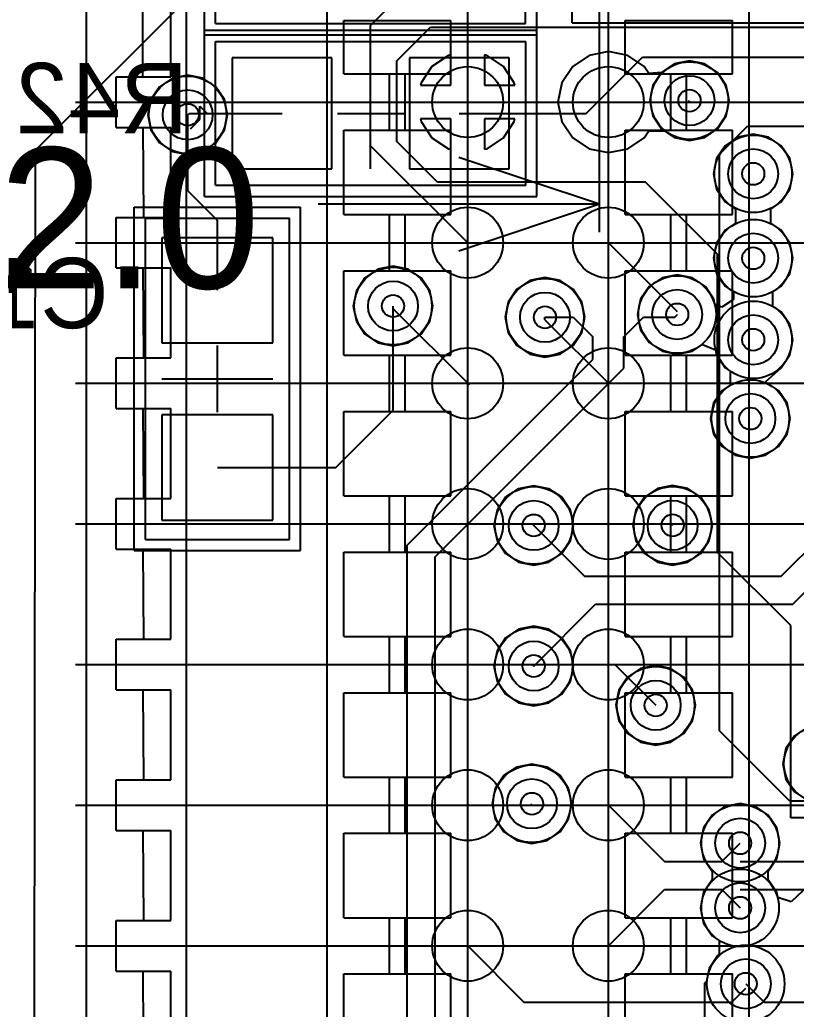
# Model space of a CAD drawing. Extents: x 28 to 300, y 18 to 330.
# Drawn here: x 138.17 to 145.18, y 167.51 to 176.44 of the extents above; entities that cross this region are included whole.
import ezdxf

# ---------------------------------------------------------------- set-up
doc = ezdxf.new("R2010")
doc.units = 0
for name, color, linetype in [('BOTTOMLAYER', 5, 'CONTINUOUS'), ('BOTTOMOVERLAY', 54, 'CONTINUOUS'), ('BOTTOMPASTE', 16, 'CONTINUOUS'), ('BOTTOMSOLDER', 6, 'CONTINUOUS'), ('DRILLDRAWING', 1, 'CONTINUOUS'), ('INTERNALPLANE1', 76, 'CONTINUOUS'), ('INTERNALPLANE6', 136, 'CONTINUOUS'), ('MECHANICAL11', 56, 'CONTINUOUS'), ('MECHANICAL14', 56, 'CONTINUOUS'), ('MECHANICAL15', 56, 'CONTINUOUS'), ('MECHANICAL16', 56, 'CONTINUOUS'), ('MECHANICAL8', 56, 'CONTINUOUS'), ('MIDLAYER1', 16, 'CONTINUOUS'), ('MIDLAYER3', 90, 'CONTINUOUS'), ('MULTILAYER', 9, 'CONTINUOUS'), ('TOPLAYER', 1, 'CONTINUOUS'), ('TOPOVERLAY', 2, 'CONTINUOUS'), ('TOPPASTE', 8, 'CONTINUOUS'), ('TOPSOLDER', 216, 'CONTINUOUS'), ('VIAHOLELAYER', 16, 'CONTINUOUS')]:
    doc.layers.add(name, color=color, linetype=linetype)

msp = doc.modelspace()

# ---------------------------------------------------------------- linework, layer by layer
at = {"layer": 'BOTTOMLAYER'}
for p, q in [((140.984, 176.098), (140.084, 176.098)), ((140.084, 176.098), (140.084, 175.098)), ((140.984, 175.098), (140.984, 176.098)), ((142.584, 176.098), (141.684, 176.098)), ((141.684, 176.098), (141.684, 175.098)), ((142.584, 175.098), (142.584, 176.098)), ((143.2807, 175.598), (143.7894, 176.1067)), ((143.7894, 176.1067), (145.321, 176.1067)), ((139.6822, 175.5851), (139.6951, 175.598)), ((139.6822, 174.8968), (139.6822, 175.5851)), ((139.6951, 175.598), (139.7928, 175.598)), ((139.7928, 175.598), (139.7928, 175.6622)), ((139.7928, 175.6622), (139.8523, 175.6028)), ((139.7928, 175.598), (140.534, 175.598)), ((139.7928, 175.5851), (139.7928, 175.598)), ((139.7928, 175.5433), (139.7928, 175.5851)), ((139.857, 175.598), (140.534, 175.598)), ((142.134, 175.598), (143.2807, 175.598)), ((139.7076, 175.4581), (139.7584, 175.5089)), ((139.7584, 175.5089), (139.7928, 175.5433)), ((144.4828, 175.2295), (144.7368, 175.4835)), ((144.7368, 175.4835), (146.6418, 175.4835)), ((144.4828, 170.0225), (144.4828, 175.2295)), ((140.084, 175.098), (140.984, 175.098)), ((141.684, 175.098), (142.584, 175.098)), ((139.6822, 174.8968), (139.95, 174.629)), ((139.95, 174), (139.95, 174.629)), ((140.45, 174.475), (139.45, 174.475)), ((139.45, 174.475), (139.45, 173.525)), ((140.45, 173.525), (140.45, 174.475)), ((141.5364, 172.9181), (141.5364, 173.8579)), ((142.908, 173.7563), (143.162, 173.7563)), ((143.162, 173.7563), (143.3398, 173.5785)), ((143.6192, 173.5785), (143.797, 173.7563)), ((143.797, 173.7563), (144.08, 173.7563)), ((144.08, 173.7563), (144.1018, 173.7781)), ((144.1018, 173.7781), (144.1018, 173.7817)), ((143.3398, 173.3753), (143.3398, 173.5785)), ((143.6192, 173.2955), (143.6192, 173.5785)), ((139.45, 173.525), (140.45, 173.525)), ((141.6634, 171.6989), (143.3398, 173.3753)), ((141.9174, 171.5937), (143.6192, 173.2955)), ((141.0183, 172.4), (141.5364, 172.9181)), ((140.45, 172.875), (139.45, 172.875)), ((139.45, 172.875), (139.45, 171.925)), ((140.45, 171.925), (140.45, 172.875)), ((139.95, 172.4), (141.0183, 172.4)), ((139.45, 171.925), (140.45, 171.925)), ((141.6634, 163.9483), (141.6634, 171.6989)), ((141.9174, 164.0535), (141.9174, 171.5937)), ((145.1178, 169.3875), (144.4828, 170.0225)), ((149.3088, 169.3875), (145.1178, 169.3875)), ((144.6696, 168.842), (148.9436, 168.842)), ((144.6696, 168.588), (148.8384, 168.588))]:
    msp.add_line(p, q, dxfattribs=at)
for centre in [(144.2124, 175.713), (139.6822, 175.5851), (144.7876, 175.0517), (144.7876, 174.2897), (141.5364, 173.8579), (142.908, 173.7563), (144.1018, 173.7817), (144.7876, 173.5531), (144.7622, 172.8419), (142.8064, 171.8767), (144.06, 171.8776), (142.8064, 170.6067), (143.9076, 170.252), (142.79, 169.363), (144.6696, 169.0071), (144.6696, 168.4229), (144.7204, 167.7371)]:
    msp.add_circle(centre, 0.225, dxfattribs=at)
at = {"layer": 'BOTTOMOVERLAY'}
for p, q in [((141.334, 175.098), (141.334, 176.098)), ((139.45, 173.2), (140.45, 173.2))]:
    msp.add_line(p, q, dxfattribs=at)
at = {"layer": 'BOTTOMPASTE'}
for p, q in [((140.984, 176.098), (140.084, 176.098)), ((140.084, 176.098), (140.084, 175.098)), ((140.984, 175.098), (140.984, 176.098)), ((142.584, 176.098), (141.684, 176.098)), ((141.684, 176.098), (141.684, 175.098)), ((142.584, 175.098), (142.584, 176.098)), ((140.084, 175.098), (140.984, 175.098)), ((141.684, 175.098), (142.584, 175.098)), ((140.45, 174.475), (139.45, 174.475)), ((139.45, 174.475), (139.45, 173.525)), ((140.45, 173.525), (140.45, 174.475)), ((139.45, 173.525), (140.45, 173.525)), ((140.45, 172.875), (139.45, 172.875)), ((139.45, 172.875), (139.45, 171.925)), ((140.45, 171.925), (140.45, 172.875)), ((139.45, 171.925), (140.45, 171.925))]:
    msp.add_line(p, q, dxfattribs=at)
at = {"layer": 'BOTTOMSOLDER'}
for p, q in [((140.984, 176.098), (140.084, 176.098)), ((140.084, 176.098), (140.084, 175.098)), ((140.984, 175.098), (140.984, 176.098)), ((142.584, 176.098), (141.684, 176.098)), ((141.684, 176.098), (141.684, 175.098)), ((142.584, 175.098), (142.584, 176.098)), ((140.084, 175.098), (140.984, 175.098)), ((141.684, 175.098), (142.584, 175.098)), ((140.45, 174.475), (139.45, 174.475)), ((139.45, 174.475), (139.45, 173.525)), ((140.45, 173.525), (140.45, 174.475)), ((139.45, 173.525), (140.45, 173.525)), ((140.45, 172.875), (139.45, 172.875)), ((139.45, 172.875), (139.45, 171.925)), ((140.45, 171.925), (140.45, 172.875)), ((139.45, 171.925), (140.45, 171.925))]:
    msp.add_line(p, q, dxfattribs=at)
at = {"layer": 'DRILLDRAWING'}
for centre in [(144.2124, 175.713), (139.6822, 175.5851), (144.7876, 175.0517), (144.7876, 174.2897), (141.5364, 173.8579), (142.908, 173.7563), (144.1018, 173.7817), (144.7876, 173.5531), (144.7622, 172.8419), (142.8064, 171.8767), (144.06, 171.8776), (142.8064, 170.6067), (143.9076, 170.252), (142.79, 169.363), (144.6696, 169.0071), (144.6696, 168.4229), (144.7204, 167.7371)]:
    msp.add_circle(centre, 0.1, dxfattribs=at)
at = {"layer": 'INTERNALPLANE1'}
for centre in [(144.2124, 175.713), (144.7876, 175.0517), (144.7876, 174.2897), (141.5364, 173.8579), (142.908, 173.7563), (144.1018, 173.7817), (144.7876, 173.5531), (144.7622, 172.8419), (142.8064, 171.8767), (144.06, 171.8776), (142.8064, 170.6067), (143.9076, 170.252), (145.4153, 169.7238), (142.79, 169.363), (144.6696, 169.0071), (144.6696, 168.4229), (144.7204, 167.7371)]:
    msp.add_circle(centre, 0.35, dxfattribs=at)
at = {"layer": 'INTERNALPLANE6'}
for centre in [(139.6822, 175.5851), (144.7876, 175.0517), (144.7876, 174.2897), (142.908, 173.7563), (144.1018, 173.7817), (144.7876, 173.5531), (144.7622, 172.8419), (142.8064, 171.8767), (142.8064, 170.6067), (145.4153, 169.7238), (144.6696, 169.0071), (144.6696, 168.4229), (144.7204, 167.7371)]:
    msp.add_circle(centre, 0.35, dxfattribs=at)
at = {"layer": 'MECHANICAL11'}
for p, q in [((143.3998, 174.5254), (143.3998, 181.0954)), ((142.1298, 175.2028), (143.3998, 174.7794)), ((140.8598, 174.7794), (143.3998, 174.7794)), ((142.1298, 174.3561), (143.3998, 174.7794))]:
    msp.add_line(p, q, dxfattribs=at)
at = {"layer": 'MECHANICAL14'}
for p, q in [((138.7684, 122.2075), (138.7684, 178.8242)), ((139.2764, 175.9286), (139.2764, 178.24)), ((139.5304, 175.9286), (139.5304, 177.986)), ((139.9332, 176.4083), (139.9332, 177.7083)), ((142.7332, 176.4083), (142.7332, 177.7083)), ((139.9332, 176.4083), (142.7332, 176.4083)), ((141.0907, 176.4366), (142.0594, 176.4366)), ((141.0907, 175.954), (141.0907, 176.4366)), ((142.0594, 175.954), (142.0594, 176.4366)), ((143.6307, 176.4366), (144.5994, 176.4366)), ((143.6307, 175.954), (143.6307, 176.4366)), ((144.5994, 175.954), (144.5994, 176.4366)), ((139.934, 176.248), (142.734, 176.248)), ((139.934, 174.948), (139.934, 176.248)), ((142.734, 174.948), (142.734, 176.248)), ((141.0907, 175.954), (142.0594, 175.954)), ((141.5052, 175.446), (141.5052, 175.954)), ((141.6449, 175.446), (141.6449, 175.954)), ((143.6307, 175.954), (144.5994, 175.954)), ((144.0452, 175.446), (144.0452, 175.954)), ((144.1849, 175.446), (144.1849, 175.954)), ((139.0363, 175.9286), (139.5304, 175.9286)), ((139.0363, 175.4714), (139.0363, 175.9286)), ((139.0363, 175.4714), (139.5304, 175.4714)), ((139.2764, 175.4714), (139.2834, 174.6586)), ((139.5304, 174.6586), (139.5304, 175.4714)), ((141.0907, 174.684), (141.0907, 175.446)), ((141.0907, 175.446), (142.0594, 175.446)), ((142.0594, 174.684), (142.0594, 175.446)), ((143.6307, 174.684), (143.6307, 175.446)), ((143.6307, 175.446), (144.5994, 175.446)), ((144.5994, 174.684), (144.5994, 175.446)), ((139.934, 174.948), (142.734, 174.948)), ((139.0363, 174.6586), (139.5304, 174.6586)), ((139.0363, 174.2014), (139.0363, 174.6586)), ((139.3, 171.75), (139.3, 174.65)), ((139.3, 174.65), (140.6, 174.65)), ((140.6, 171.75), (140.6, 174.65)), ((141.0907, 174.684), (142.0594, 174.684)), ((141.5052, 174.176), (141.5052, 174.684)), ((141.6449, 174.176), (141.6449, 174.684)), ((143.6307, 174.684), (144.5994, 174.684)), ((144.0452, 174.176), (144.0452, 174.684)), ((144.1849, 174.176), (144.1849, 174.684)), ((139.0363, 174.2014), (139.5304, 174.2014)), ((139.2764, 174.2014), (139.2834, 173.3886)), ((139.5304, 173.3886), (139.5304, 174.2014)), ((141.0907, 173.414), (141.091, 174.176)), ((141.091, 174.1762), (142.0594, 174.176)), ((142.0594, 173.414), (142.0594, 174.176)), ((143.6307, 173.414), (143.631, 174.176)), ((143.631, 174.1762), (144.5994, 174.176)), ((144.5994, 173.414), (144.5994, 174.176)), ((139.0363, 173.3886), (139.5304, 173.3886)), ((139.0363, 172.9314), (139.0363, 173.3886)), ((141.0907, 173.414), (142.0594, 173.414)), ((141.5052, 172.906), (141.5052, 173.414)), ((141.6449, 172.906), (141.6449, 173.414)), ((143.6307, 173.414), (144.5994, 173.414)), ((144.0452, 172.906), (144.0452, 173.414)), ((144.1849, 172.906), (144.1849, 173.414)), ((139.0363, 172.9314), (139.5304, 172.9314)), ((139.2764, 172.9314), (139.2834, 172.1186)), ((139.5304, 172.1186), (139.5304, 172.9314)), ((141.0907, 172.144), (141.0907, 172.906)), ((141.0907, 172.906), (142.0594, 172.906)), ((142.0594, 172.144), (142.0594, 172.906)), ((143.6307, 172.144), (143.6307, 172.906)), ((143.6307, 172.906), (144.5994, 172.906)), ((144.5994, 172.144), (144.5994, 172.906)), ((139.0363, 172.1186), (139.5304, 172.1186)), ((139.0363, 171.6614), (139.0363, 172.1186)), ((141.0907, 172.144), (142.0594, 172.144)), ((141.5052, 171.636), (141.5052, 172.144)), ((141.6449, 171.636), (141.6449, 172.144)), ((143.6307, 172.144), (144.5994, 172.144)), ((144.0452, 171.636), (144.0452, 172.144)), ((144.1849, 171.636), (144.1849, 172.144)), ((139.3, 171.75), (140.6, 171.75)), ((139.0363, 171.6614), (139.5304, 171.6614)), ((139.2764, 171.6614), (139.2834, 170.8486)), ((139.5304, 170.8486), (139.5304, 171.6614)), ((141.0907, 170.874), (141.091, 171.636)), ((141.091, 171.6362), (142.0594, 171.636)), ((142.0594, 170.874), (142.0594, 171.636)), ((143.6307, 170.874), (143.631, 171.636)), ((143.631, 171.6362), (144.5994, 171.636)), ((144.5994, 170.874), (144.5994, 171.636)), ((139.0363, 170.8486), (139.5304, 170.8486)), ((139.0363, 170.3914), (139.0363, 170.8486)), ((141.0907, 170.874), (142.0594, 170.874)), ((141.5052, 170.366), (141.5052, 170.874)), ((141.6449, 170.366), (141.6449, 170.874)), ((143.6307, 170.874), (144.5994, 170.874)), ((144.0452, 170.366), (144.0452, 170.874)), ((144.1849, 170.366), (144.1849, 170.874)), ((139.0363, 170.3914), (139.5304, 170.3914)), ((139.2764, 170.3914), (139.2834, 169.5786)), ((139.5304, 169.5786), (139.5304, 170.3914)), ((141.0907, 169.604), (141.0907, 170.366)), ((141.0907, 170.366), (142.0594, 170.366)), ((142.0594, 169.604), (142.0594, 170.366)), ((143.6307, 169.604), (143.6307, 170.366)), ((143.6307, 170.366), (144.5994, 170.366)), ((144.5994, 169.604), (144.5994, 170.366)), ((141.0907, 169.604), (142.0594, 169.604)), ((141.5052, 169.096), (141.5052, 169.604)), ((141.6449, 169.096), (141.6449, 169.604)), ((143.6307, 169.604), (144.5994, 169.604)), ((144.0452, 169.096), (144.0452, 169.604)), ((144.1849, 169.096), (144.1849, 169.604)), ((139.0363, 169.5786), (139.5304, 169.5786)), ((139.0363, 169.1214), (139.0363, 169.5786)), ((139.0363, 169.1214), (139.5304, 169.1214)), ((139.2764, 169.1214), (139.2834, 168.3086)), ((139.5304, 168.3086), (139.5304, 169.1214)), ((141.0907, 168.334), (141.0907, 169.096)), ((141.0907, 169.096), (142.0594, 169.096)), ((142.0594, 168.334), (142.0594, 169.096)), ((143.6307, 168.334), (143.6307, 169.096)), ((143.6307, 169.096), (144.5994, 169.096)), ((144.5994, 168.334), (144.5994, 169.096)), ((139.0363, 168.3086), (139.5304, 168.3086)), ((139.0363, 167.8514), (139.0363, 168.3086)), ((141.0907, 168.334), (142.0594, 168.334)), ((141.5052, 167.826), (141.5052, 168.334)), ((141.6449, 167.826), (141.6449, 168.334)), ((143.6307, 168.334), (144.5994, 168.334)), ((144.0452, 167.826), (144.0452, 168.334)), ((144.1849, 167.826), (144.1849, 168.334)), ((139.0363, 167.8514), (139.5304, 167.8514)), ((139.2764, 167.8514), (139.2834, 167.0386)), ((139.5304, 167.0386), (139.5304, 167.8514)), ((141.0907, 167.064), (141.0907, 167.826)), ((141.0907, 167.826), (142.0594, 167.826)), ((142.0594, 167.064), (142.0594, 167.826)), ((143.6307, 167.064), (143.6307, 167.826)), ((143.6307, 167.826), (144.5994, 167.826)), ((144.5994, 167.064), (144.5994, 167.826))]:
    msp.add_line(p, q, dxfattribs=at)
at = {"layer": 'MECHANICAL15'}
for p, q in [((143.153, 176.415), (143.153, 177.915)), ((143.153, 176.415), (146.153, 176.415)), ((139.2, 171.65), (139.2, 174.75)), ((139.2, 174.75), (140.7, 174.75)), ((140.7, 171.65), (140.7, 174.75)), ((139.95, 172.9), (139.95, 173.5)), ((139.65, 173.2), (140.25, 173.2)), ((139.2, 171.65), (140.7, 171.65))]:
    msp.add_line(p, q, dxfattribs=at)
at = {"layer": 'MECHANICAL16'}
for p, q in [((139.8332, 176.3083), (139.8332, 177.8083)), ((142.8332, 176.3083), (142.8332, 177.8083)), ((139.8332, 176.3083), (142.8332, 176.3083)), ((139.834, 176.348), (142.834, 176.348)), ((139.834, 174.848), (139.834, 176.348)), ((142.834, 174.848), (142.834, 176.348)), ((141.334, 175.298), (141.334, 175.898)), ((141.034, 175.598), (141.634, 175.598)), ((139.834, 174.848), (142.834, 174.848))]:
    msp.add_line(p, q, dxfattribs=at)
at = {"layer": 'MECHANICAL8'}
for p, q in [((139.6701, 175.7), (139.6701, 176.7)), ((140.9401, 175.7), (140.9401, 176.7)), ((142.2101, 175.7), (142.2101, 176.7)), ((143.4801, 175.7), (143.4801, 176.7)), ((144.7501, 175.7), (144.7501, 176.7)), ((138.6701, 175.7), (139.6701, 175.7)), ((139.6701, 174.7), (139.6701, 175.7)), ((139.6701, 175.7), (140.6701, 175.7)), ((139.9401, 175.7), (140.9401, 175.7)), ((140.9401, 174.7), (140.9401, 175.7)), ((140.9401, 175.7), (141.9401, 175.7)), ((141.2101, 175.7), (142.2101, 175.7)), ((142.2101, 174.7), (142.2101, 175.7)), ((142.2101, 175.7), (143.2101, 175.7)), ((142.4801, 175.7), (143.4801, 175.7)), ((143.4801, 174.7), (143.4801, 175.7)), ((143.4801, 175.7), (144.4801, 175.7)), ((143.7501, 175.7), (144.7501, 175.7)), ((144.7501, 174.7), (144.7501, 175.7)), ((144.7501, 175.7), (145.7501, 175.7)), ((145.0201, 175.7), (146.0201, 175.7)), ((139.6701, 174.43), (139.6701, 175.43)), ((140.9401, 174.43), (140.9401, 175.43)), ((142.2101, 174.43), (142.2101, 175.43)), ((143.4801, 174.43), (143.4801, 175.43)), ((144.7501, 174.43), (144.7501, 175.43)), ((138.6701, 174.43), (139.6701, 174.43)), ((139.6701, 173.43), (139.6701, 174.43)), ((139.6701, 174.43), (140.6701, 174.43)), ((139.9401, 174.43), (140.9401, 174.43)), ((140.9401, 173.43), (140.9401, 174.43)), ((140.9401, 174.43), (141.9401, 174.43)), ((141.2101, 174.43), (142.2101, 174.43)), ((142.2101, 173.43), (142.2101, 174.43)), ((142.2101, 174.43), (143.2101, 174.43)), ((142.4801, 174.43), (143.4801, 174.43)), ((143.4801, 173.43), (143.4801, 174.43)), ((143.4801, 174.43), (144.4801, 174.43)), ((143.7501, 174.43), (144.7501, 174.43)), ((144.7501, 173.43), (144.7501, 174.43)), ((144.7501, 174.43), (145.7501, 174.43)), ((145.0201, 174.43), (146.0201, 174.43)), ((139.6701, 173.16), (139.6701, 174.16)), ((140.9401, 173.16), (140.9401, 174.16)), ((142.2101, 173.16), (142.2101, 174.16)), ((143.4801, 173.16), (143.4801, 174.16)), ((144.7501, 173.16), (144.7501, 174.16)), ((138.6701, 173.16), (139.6701, 173.16)), ((139.6701, 172.16), (139.6701, 173.16)), ((139.6701, 173.16), (140.6701, 173.16)), ((139.9401, 173.16), (140.9401, 173.16)), ((140.9401, 172.16), (140.9401, 173.16)), ((140.9401, 173.16), (141.9401, 173.16)), ((141.2101, 173.16), (142.2101, 173.16)), ((142.2101, 172.16), (142.2101, 173.16)), ((142.2101, 173.16), (143.2101, 173.16)), ((142.4801, 173.16), (143.4801, 173.16)), ((143.4801, 172.16), (143.4801, 173.16)), ((143.4801, 173.16), (144.4801, 173.16)), ((143.7501, 173.16), (144.7501, 173.16)), ((144.7501, 172.16), (144.7501, 173.16)), ((144.7501, 173.16), (145.7501, 173.16)), ((145.0201, 173.16), (146.0201, 173.16)), ((139.6701, 171.89), (139.6701, 172.89)), ((140.9401, 171.89), (140.9401, 172.89)), ((142.2101, 171.89), (142.2101, 172.89)), ((143.4801, 171.89), (143.4801, 172.89)), ((144.7501, 171.89), (144.7501, 172.89)), ((138.6701, 171.89), (139.6701, 171.89)), ((139.6701, 170.89), (139.6701, 171.89)), ((139.6701, 171.89), (140.6701, 171.89)), ((139.9401, 171.89), (140.9401, 171.89)), ((140.9401, 170.89), (140.9401, 171.89)), ((140.9401, 171.89), (141.9401, 171.89)), ((141.2101, 171.89), (142.2101, 171.89)), ((142.2101, 170.89), (142.2101, 171.89)), ((142.2101, 171.89), (143.2101, 171.89)), ((142.4801, 171.89), (143.4801, 171.89)), ((143.4801, 170.89), (143.4801, 171.89)), ((143.4801, 171.89), (144.4801, 171.89)), ((143.7501, 171.89), (144.7501, 171.89)), ((144.7501, 170.89), (144.7501, 171.89)), ((144.7501, 171.89), (145.7501, 171.89)), ((145.0201, 171.89), (146.0201, 171.89)), ((139.6701, 170.62), (139.6701, 171.62)), ((140.9401, 170.62), (140.9401, 171.62)), ((142.2101, 170.62), (142.2101, 171.62)), ((143.4801, 170.62), (143.4801, 171.62)), ((144.7501, 170.62), (144.7501, 171.62)), ((138.6701, 170.62), (139.6701, 170.62)), ((139.6701, 169.62), (139.6701, 170.62)), ((139.6701, 170.62), (140.6701, 170.62)), ((139.9401, 170.62), (140.9401, 170.62)), ((140.9401, 169.62), (140.9401, 170.62)), ((140.9401, 170.62), (141.9401, 170.62)), ((141.2101, 170.62), (142.2101, 170.62)), ((142.2101, 169.62), (142.2101, 170.62)), ((142.2101, 170.62), (143.2101, 170.62)), ((142.4801, 170.62), (143.4801, 170.62)), ((143.4801, 169.62), (143.4801, 170.62)), ((143.4801, 170.62), (144.4801, 170.62)), ((143.7501, 170.62), (144.7501, 170.62)), ((144.7501, 169.62), (144.7501, 170.62)), ((144.7501, 170.62), (145.7501, 170.62)), ((145.0201, 170.62), (146.0201, 170.62)), ((139.6701, 169.35), (139.6701, 170.35)), ((140.9401, 169.35), (140.9401, 170.35)), ((142.2101, 169.35), (142.2101, 170.35)), ((143.4801, 169.35), (143.4801, 170.35)), ((144.7501, 169.35), (144.7501, 170.35)), ((138.6701, 169.35), (139.6701, 169.35)), ((139.6701, 168.35), (139.6701, 169.35)), ((139.6701, 169.35), (140.6701, 169.35)), ((139.9401, 169.35), (140.9401, 169.35)), ((140.9401, 168.35), (140.9401, 169.35)), ((140.9401, 169.35), (141.9401, 169.35)), ((141.2101, 169.35), (142.2101, 169.35)), ((142.2101, 168.35), (142.2101, 169.35)), ((142.2101, 169.35), (143.2101, 169.35)), ((142.4801, 169.35), (143.4801, 169.35)), ((143.4801, 168.35), (143.4801, 169.35)), ((143.4801, 169.35), (144.4801, 169.35)), ((143.7501, 169.35), (144.7501, 169.35)), ((144.7501, 168.35), (144.7501, 169.35)), ((144.7501, 169.35), (145.7501, 169.35)), ((145.0201, 169.35), (146.0201, 169.35)), ((139.6701, 168.08), (139.6701, 169.08)), ((140.9401, 168.08), (140.9401, 169.08)), ((142.2101, 168.08), (142.2101, 169.08)), ((143.4801, 168.08), (143.4801, 169.08)), ((144.7501, 168.08), (144.7501, 169.08)), ((138.6701, 168.08), (139.6701, 168.08)), ((139.6701, 167.08), (139.6701, 168.08)), ((139.6701, 168.08), (140.6701, 168.08)), ((139.9401, 168.08), (140.9401, 168.08)), ((140.9401, 167.08), (140.9401, 168.08)), ((140.9401, 168.08), (141.9401, 168.08)), ((141.2101, 168.08), (142.2101, 168.08)), ((142.2101, 167.08), (142.2101, 168.08)), ((142.2101, 168.08), (143.2101, 168.08)), ((142.4801, 168.08), (143.4801, 168.08)), ((143.4801, 167.08), (143.4801, 168.08)), ((143.4801, 168.08), (144.4801, 168.08)), ((143.7501, 168.08), (144.7501, 168.08)), ((144.7501, 167.08), (144.7501, 168.08)), ((144.7501, 168.08), (145.7501, 168.08)), ((145.0201, 168.08), (146.0201, 168.08)), ((139.6701, 166.81), (139.6701, 167.81)), ((140.9401, 166.81), (140.9401, 167.81)), ((142.2101, 166.81), (142.2101, 167.81)), ((143.4801, 166.81), (143.4801, 167.81)), ((144.7501, 166.81), (144.7501, 167.81))]:
    msp.add_line(p, q, dxfattribs=at)
at = {"layer": 'MIDLAYER1'}
for p, q in [((142.8064, 171.8767), (143.2636, 171.4195)), ((145.0416, 171.4195), (145.448, 171.8259)), ((145.1468, 171.1655), (145.702, 171.7207)), ((143.2636, 171.4195), (145.0416, 171.4195)), ((142.8064, 170.6067), (143.3652, 171.1655)), ((143.3652, 171.1655), (145.1468, 171.1655))]:
    msp.add_line(p, q, dxfattribs=at)
for centre in [(144.2124, 175.713), (139.6822, 175.5851), (144.7876, 175.0517), (144.7876, 174.2897), (141.5364, 173.8579), (142.908, 173.7563), (144.1018, 173.7817), (144.7876, 173.5531), (144.7622, 172.8419), (142.8064, 171.8767), (144.06, 171.8776), (142.8064, 170.6067), (143.9076, 170.252), (142.79, 169.363), (144.6696, 169.0071), (144.6696, 168.4229), (144.7204, 167.7371)]:
    msp.add_circle(centre, 0.225, dxfattribs=at)
at = {"layer": 'MIDLAYER3'}
for p, q in [((138.3072, 175.2642), (139.7197, 176.6767)), ((144.0751, 176.0446), (143.9586, 175.9668)), ((144.2124, 176.0719), (144.0751, 176.0446)), ((144.3497, 176.0446), (144.2124, 176.0719)), ((144.4662, 175.9668), (144.3497, 176.0446)), ((139.6822, 175.944), (139.5449, 175.9167)), ((139.8196, 175.9167), (139.6822, 175.944)), ((143.9586, 175.9668), (143.8808, 175.8503)), ((144.544, 175.8503), (144.4662, 175.9668)), ((139.5449, 175.9167), (139.4284, 175.8389)), ((139.936, 175.8389), (139.8196, 175.9167)), ((139.4284, 175.8389), (139.3506, 175.7225)), ((140.0138, 175.7225), (139.936, 175.8389)), ((143.8808, 175.8503), (143.8535, 175.713)), ((144.5713, 175.713), (144.544, 175.8503)), ((139.3506, 175.7225), (139.3233, 175.5851)), ((140.0411, 175.5851), (140.0138, 175.7225)), ((143.8535, 175.713), (143.8808, 175.5757)), ((144.544, 175.5757), (144.5713, 175.713)), ((139.3233, 175.5851), (139.3506, 175.4478)), ((140.0138, 175.4478), (140.0411, 175.5851)), ((143.8808, 175.5757), (143.9586, 175.4592)), ((144.4662, 175.4592), (144.544, 175.5757)), ((139.3506, 175.4478), (139.4284, 175.3313)), ((139.936, 175.3313), (140.0138, 175.4478)), ((143.9586, 175.4592), (144.0751, 175.3814)), ((144.3497, 175.3814), (144.4662, 175.4592)), ((144.7876, 175.4106), (144.6503, 175.3833)), ((144.925, 175.3833), (144.7876, 175.4106)), ((139.4284, 175.3313), (139.5449, 175.2535)), ((139.8196, 175.2535), (139.936, 175.3313)), ((144.0751, 175.3814), (144.2124, 175.3541)), ((144.2124, 175.3541), (144.3497, 175.3814)), ((144.6503, 175.3833), (144.5338, 175.3055)), ((145.0414, 175.3055), (144.925, 175.3833)), ((138.2598, 134.0815), (138.3072, 175.2642)), ((139.5449, 175.2535), (139.6822, 175.2262)), ((139.6822, 175.2262), (139.8196, 175.2535)), ((144.5338, 175.3055), (144.456, 175.1891)), ((145.1192, 175.1891), (145.0414, 175.3055)), ((144.456, 175.1891), (144.4287, 175.0517)), ((145.1465, 175.0517), (145.1192, 175.1891)), ((144.4287, 175.0517), (144.456, 174.9144)), ((145.1192, 174.9144), (145.1465, 175.0517)), ((144.456, 174.9144), (144.5338, 174.7979)), ((145.0414, 174.7979), (145.1192, 174.9144)), ((144.5338, 174.7979), (144.6292, 174.7342)), ((144.946, 174.7342), (145.0414, 174.7979)), ((144.6292, 174.7342), (144.6292, 174.6072)), ((144.946, 174.6072), (144.946, 174.7342)), ((144.6292, 174.6072), (144.5338, 174.5435)), ((145.0414, 174.5435), (144.946, 174.6072)), ((144.5338, 174.5435), (144.456, 174.4271)), ((145.1192, 174.4271), (145.0414, 174.5435)), ((144.456, 174.4271), (144.4287, 174.2897)), ((145.1465, 174.2897), (145.1192, 174.4271)), ((144.4287, 174.2897), (144.456, 174.1524)), ((145.1192, 174.1524), (145.1465, 174.2897)), ((141.3991, 174.1895), (141.2826, 174.1117)), ((141.5364, 174.2168), (141.3991, 174.1895)), ((141.6738, 174.1895), (141.5364, 174.2168)), ((141.7902, 174.1117), (141.6738, 174.1895)), ((141.2826, 174.1117), (141.2048, 173.9953)), ((141.868, 173.9953), (141.7902, 174.1117)), ((142.7707, 174.0879), (142.6542, 174.0101)), ((142.908, 174.1152), (142.7707, 174.0879)), ((143.0454, 174.0879), (142.908, 174.1152)), ((143.1618, 174.0101), (143.0454, 174.0879)), ((143.9645, 174.1133), (143.848, 174.0355)), ((144.1018, 174.1406), (143.9645, 174.1133)), ((144.2392, 174.1133), (144.1018, 174.1406)), ((144.3556, 174.0355), (144.2392, 174.1133)), ((144.456, 174.1524), (144.5338, 174.0359)), ((145.0414, 174.0359), (145.1192, 174.1524)), ((141.2048, 173.9953), (141.1775, 173.8579)), ((141.8953, 173.8579), (141.868, 173.9953)), ((142.6542, 174.0101), (142.5764, 173.8937)), ((143.2396, 173.8937), (143.1618, 174.0101)), ((143.848, 174.0355), (143.7702, 173.9191)), ((144.4334, 173.9191), (144.3556, 174.0355)), ((144.5338, 174.0359), (144.6102, 173.9849)), ((144.6102, 173.9849), (144.6102, 173.9178)), ((144.965, 173.9849), (145.0414, 174.0359)), ((144.965, 173.8579), (144.965, 173.9849)), ((142.5764, 173.8937), (142.5491, 173.7563)), ((143.2669, 173.7563), (143.2396, 173.8937)), ((143.7702, 173.9191), (143.7429, 173.7817)), ((144.4426, 173.8729), (144.4334, 173.9191)), ((144.6102, 173.9178), (144.5046, 173.8472)), ((141.1775, 173.8579), (141.2048, 173.7206)), ((141.868, 173.7206), (141.8953, 173.8579)), ((144.5046, 173.8472), (144.4426, 173.8729)), ((145.0414, 173.8069), (144.965, 173.8579)), ((145.1192, 173.6905), (145.0414, 173.8069)), ((141.2048, 173.7206), (141.2826, 173.6041)), ((141.7902, 173.6041), (141.868, 173.7206)), ((142.5491, 173.7563), (142.5764, 173.619)), ((143.2396, 173.619), (143.2669, 173.7563)), ((143.7429, 173.7817), (143.7702, 173.6444)), ((142.5764, 173.619), (142.6542, 173.5025)), ((143.1618, 173.5025), (143.2396, 173.619)), ((143.7702, 173.6444), (143.848, 173.5279)), ((145.1465, 173.5531), (145.1192, 173.6905)), ((141.2826, 173.6041), (141.3991, 173.5263)), ((141.6738, 173.5263), (141.7902, 173.6041)), ((143.848, 173.5279), (143.9645, 173.4501)), ((145.1192, 173.4158), (145.1465, 173.5531)), ((141.3991, 173.5263), (141.5364, 173.499)), ((141.5364, 173.499), (141.6738, 173.5263)), ((142.6542, 173.5025), (142.7707, 173.4247)), ((143.0454, 173.4247), (143.1618, 173.5025)), ((143.9645, 173.4501), (144.1018, 173.4228)), ((144.1018, 173.4228), (144.2392, 173.4501)), ((144.2392, 173.4501), (144.3295, 173.5105)), ((144.3295, 173.5105), (144.4469, 173.4619)), ((144.4469, 173.4619), (144.456, 173.4158)), ((142.7707, 173.4247), (142.908, 173.3974)), ((142.908, 173.3974), (143.0454, 173.4247)), ((144.456, 173.4158), (144.5338, 173.2993)), ((145.0414, 173.2993), (145.1192, 173.4158)), ((144.5338, 173.2993), (144.5785, 173.2695)), ((144.5785, 173.2695), (144.5785, 173.1425)), ((144.8996, 173.1735), (145.0414, 173.2993)), ((145.0414, 173.2993), (145.0414, 173.2993)), ((145.016, 173.0957), (144.8996, 173.1735)), ((144.8996, 173.1735), (144.8996, 173.1735)), ((144.8996, 173.1735), (144.8996, 173.1735)), ((144.8996, 173.1735), (144.8996, 173.1735)), ((144.8996, 173.1735), (144.8996, 173.1735)), ((144.8996, 173.1735), (144.8996, 173.1735)), ((144.8996, 173.1735), (144.8996, 173.1735)), ((144.5084, 173.0957), (144.4306, 172.9793)), ((144.5785, 173.1425), (144.5084, 173.0957)), ((145.0938, 172.9793), (145.016, 173.0957)), ((144.4306, 172.9793), (144.4033, 172.8419)), ((145.1211, 172.8419), (145.0938, 172.9793)), ((144.4033, 172.8419), (144.4306, 172.7046)), ((145.0938, 172.7046), (145.1211, 172.8419)), ((144.4306, 172.7046), (144.5084, 172.5881)), ((145.016, 172.5881), (145.0938, 172.7046)), ((144.5084, 172.5881), (144.6249, 172.5103)), ((144.8996, 172.5103), (145.016, 172.5881)), ((144.6249, 172.5103), (144.7622, 172.483)), ((144.7622, 172.483), (144.8996, 172.5103)), ((142.6691, 172.2083), (142.5526, 172.1305)), ((142.8064, 172.2356), (142.6691, 172.2083)), ((142.9438, 172.2083), (142.8064, 172.2356)), ((143.0602, 172.1305), (142.9438, 172.2083)), ((143.9227, 172.2092), (143.8062, 172.1314)), ((144.06, 172.2365), (143.9227, 172.2092)), ((144.1973, 172.2092), (144.06, 172.2365)), ((144.3138, 172.1314), (144.1973, 172.2092)), ((142.5526, 172.1305), (142.4748, 172.0141)), ((143.138, 172.0141), (143.0602, 172.1305)), ((143.8062, 172.1314), (143.7284, 172.0149)), ((144.3916, 172.0149), (144.3138, 172.1314)), ((142.4748, 172.0141), (142.4475, 171.8767)), ((143.1653, 171.8767), (143.138, 172.0141)), ((143.7284, 172.0149), (143.7011, 171.8776)), ((144.4189, 171.8776), (144.3916, 172.0149)), ((142.4475, 171.8767), (142.4748, 171.7394)), ((143.138, 171.7394), (143.1653, 171.8767)), ((143.7011, 171.8776), (143.7284, 171.7403)), ((144.3916, 171.7403), (144.4189, 171.8776)), ((142.4748, 171.7394), (142.5526, 171.6229)), ((143.0602, 171.6229), (143.138, 171.7394)), ((143.7284, 171.7403), (143.8062, 171.6238)), ((144.3138, 171.6238), (144.3916, 171.7403)), ((142.5526, 171.6229), (142.6691, 171.5451)), ((142.9438, 171.5451), (143.0602, 171.6229)), ((143.8062, 171.6238), (143.9227, 171.546)), ((144.1973, 171.546), (144.3138, 171.6238)), ((142.6691, 171.5451), (142.8064, 171.5178)), ((142.8064, 171.5178), (142.9438, 171.5451)), ((143.9227, 171.546), (144.06, 171.5187)), ((144.06, 171.5187), (144.1973, 171.546)), ((142.6691, 170.9383), (142.5526, 170.8605)), ((142.8064, 170.9656), (142.6691, 170.9383)), ((142.9438, 170.9383), (142.8064, 170.9656)), ((143.0602, 170.8605), (142.9438, 170.9383)), ((142.5526, 170.8605), (142.4748, 170.7441)), ((143.138, 170.7441), (143.0602, 170.8605)), ((142.4748, 170.7441), (142.4475, 170.6067)), ((143.1653, 170.6067), (143.138, 170.7441)), ((142.4475, 170.6067), (142.4748, 170.4694)), ((143.138, 170.4694), (143.1653, 170.6067)), ((143.7703, 170.5836), (143.6538, 170.5058)), ((143.9076, 170.6109), (143.7703, 170.5836)), ((144.0449, 170.5836), (143.9076, 170.6109)), ((144.1614, 170.5058), (144.0449, 170.5836)), ((143.6538, 170.5058), (143.576, 170.3893)), ((144.2392, 170.3893), (144.1614, 170.5058)), ((142.4748, 170.4694), (142.5526, 170.3529)), ((143.0602, 170.3529), (143.138, 170.4694)), ((142.5526, 170.3529), (142.6691, 170.2751)), ((142.9438, 170.2751), (143.0602, 170.3529)), ((143.576, 170.3893), (143.5487, 170.252)), ((144.2665, 170.252), (144.2392, 170.3893)), ((142.6691, 170.2751), (142.8064, 170.2478)), ((142.8064, 170.2478), (142.9438, 170.2751)), ((143.5487, 170.252), (143.576, 170.1147)), ((144.2392, 170.1147), (144.2665, 170.252)), ((143.576, 170.1147), (143.6538, 169.9982)), ((144.1614, 169.9982), (144.2392, 170.1147)), ((145.2779, 170.0554), (145.1615, 169.9776)), ((143.6538, 169.9982), (143.7703, 169.9204)), ((144.0449, 169.9204), (144.1614, 169.9982)), ((145.1615, 169.9776), (145.0837, 169.8612)), ((143.7703, 169.9204), (143.9076, 169.8931)), ((143.9076, 169.8931), (144.0449, 169.9204)), ((145.0837, 169.8612), (145.0564, 169.7238)), ((142.6527, 169.6946), (142.5362, 169.6168)), ((142.79, 169.7219), (142.6527, 169.6946)), ((142.9273, 169.6946), (142.79, 169.7219)), ((143.0438, 169.6168), (142.9273, 169.6946)), ((145.0564, 169.7238), (145.0837, 169.5865)), ((142.5362, 169.6168), (142.4584, 169.5003)), ((143.1216, 169.5003), (143.0438, 169.6168)), ((145.0837, 169.5865), (145.1615, 169.47)), ((142.4584, 169.5003), (142.4311, 169.363)), ((143.1489, 169.363), (143.1216, 169.5003)), ((145.1615, 169.47), (145.2779, 169.3922)), ((142.4311, 169.363), (142.4584, 169.2257)), ((143.1216, 169.2257), (143.1489, 169.363)), ((144.5323, 169.3386), (144.4158, 169.2608)), ((144.6696, 169.366), (144.5323, 169.3386)), ((144.8069, 169.3386), (144.6696, 169.366)), ((144.9234, 169.2608), (144.8069, 169.3386)), ((144.4158, 169.2608), (144.338, 169.1444)), ((145.0012, 169.1444), (144.9234, 169.2608)), ((142.4584, 169.2257), (142.5362, 169.1092)), ((143.0438, 169.1092), (143.1216, 169.2257)), ((142.5362, 169.1092), (142.6527, 169.0314)), ((142.9273, 169.0314), (143.0438, 169.1092)), ((144.338, 169.1444), (144.3107, 169.0071)), ((145.0285, 169.0071), (145.0012, 169.1444)), ((142.6527, 169.0314), (142.79, 169.0041)), ((142.79, 169.0041), (142.9273, 169.0314)), ((144.3107, 169.0071), (144.338, 168.8697)), ((145.0012, 168.8697), (145.0285, 169.0071)), ((144.338, 168.8697), (144.4158, 168.7533)), ((144.9234, 168.7533), (145.0012, 168.8697)), ((144.4158, 168.7533), (144.4158, 168.6766)), ((144.9234, 168.6766), (144.9234, 168.7533)), ((145.3953, 168.7271), (145.1308, 168.4781)), ((144.4158, 168.6766), (144.338, 168.5602)), ((145.0012, 168.5602), (144.9234, 168.6766)), ((144.338, 168.5602), (144.3107, 168.4229)), ((145.0098, 168.5168), (145.0012, 168.5602)), ((145.1308, 168.4781), (145.0098, 168.5168)), ((144.3107, 168.4229), (144.338, 168.2855)), ((144.338, 168.2855), (144.4158, 168.1691)), ((144.4158, 168.1691), (144.4796, 168.1265)), ((144.4796, 168.1265), (144.4796, 167.9995)), ((144.4666, 167.9908), (144.3888, 167.8744)), ((144.4796, 167.9995), (144.4666, 167.9908)), ((144.3888, 167.8744), (144.3657, 167.7581)), ((144.3657, 167.7581), (144.3482, 167.7416)), ((144.3482, 167.7416), (144.3495, 166.5852)), ((144.7204, 167.7371), (144.8855, 167.572)), ((144.8855, 167.572), (148.0012, 167.572))]:
    msp.add_line(p, q, dxfattribs=at)
for centre in [(144.2124, 175.713), (139.6822, 175.5851), (144.7876, 175.0517), (144.7876, 174.2897), (141.5364, 173.8579), (142.908, 173.7563), (144.1018, 173.7817), (144.7876, 173.5531), (144.7622, 172.8419), (142.8064, 171.8767), (144.06, 171.8776), (142.8064, 170.6067), (143.9076, 170.252), (142.79, 169.363), (144.6696, 169.0071), (144.6696, 168.4229), (144.7204, 167.7371)]:
    msp.add_circle(centre, 0.225, dxfattribs=at)
at = {"layer": 'MULTILAYER'}
for centre in [(144.2124, 175.713), (139.6822, 175.5851), (144.7876, 175.0517), (144.7876, 174.2897), (141.5364, 173.8579), (142.908, 173.7563), (144.1018, 173.7817), (144.7876, 173.5531), (144.7622, 172.8419), (142.8064, 171.8767), (144.06, 171.8776), (142.8064, 170.6067), (143.9076, 170.252), (142.79, 169.363), (144.6696, 169.0071), (144.6696, 168.4229), (144.7204, 167.7371)]:
    msp.add_circle(centre, 0.225, dxfattribs=at)
at = {"layer": 'TOPLAYER'}
for p, q in [((141.334, 176.3906), (142.0534, 177.11)), ((141.334, 175.306), (141.334, 176.3906)), ((141.5708, 176.0728), (141.8756, 176.3776)), ((141.8756, 176.3776), (145.7918, 176.3776)), ((142.0357, 176.121), (141.8878, 176.0222)), ((142.0577, 176.1254), (142.0357, 176.121)), ((142.0577, 175.8524), (142.0577, 176.1254)), ((142.3845, 176.121), (142.3625, 176.1254)), ((142.3625, 176.1254), (142.3625, 175.8524)), ((142.5323, 176.0222), (142.3845, 176.121)), ((143.3057, 176.121), (143.1578, 176.0222)), ((143.4801, 176.1557), (143.3057, 176.121)), ((143.6545, 176.121), (143.4801, 176.1557)), ((143.8023, 176.0222), (143.6545, 176.121)), ((141.5708, 175.3439), (141.5708, 176.0728)), ((144.0751, 176.0446), (143.9586, 175.9668)), ((144.2124, 176.0719), (144.0751, 176.0446)), ((144.3497, 176.0446), (144.2124, 176.0719)), ((144.4662, 175.9668), (144.3497, 176.0446)), ((141.8878, 176.0222), (141.789, 175.8744)), ((142.6311, 175.8744), (142.5323, 176.0222)), ((143.1578, 176.0222), (143.059, 175.8744)), ((143.8446, 175.9589), (143.8023, 176.0222)), ((143.9586, 175.9668), (143.8446, 175.9589)), ((144.544, 175.8503), (144.4662, 175.9668)), ((141.789, 175.8744), (141.7846, 175.8524)), ((141.7846, 175.8524), (142.0577, 175.8524)), ((142.3625, 175.8524), (142.6355, 175.8524)), ((142.6355, 175.8524), (142.6311, 175.8744)), ((143.059, 175.8744), (143.0243, 175.7)), ((144.5713, 175.713), (144.544, 175.8503)), ((143.0243, 175.7), (143.059, 175.5256)), ((143.4801, 175.7), (144.1994, 175.7)), ((144.1994, 175.7), (144.2124, 175.713)), ((144.544, 175.5757), (144.5713, 175.713)), ((142.0577, 175.5476), (141.7846, 175.5476)), ((141.7846, 175.5476), (141.789, 175.5256)), ((141.789, 175.5256), (141.8878, 175.3777)), ((142.0577, 175.2745), (142.0577, 175.5476)), ((142.6355, 175.5476), (142.3625, 175.5476)), ((142.3625, 175.5476), (142.3625, 175.2745)), ((142.5323, 175.3777), (142.6311, 175.5256)), ((142.6311, 175.5256), (142.6355, 175.5476)), ((143.059, 175.5256), (143.1578, 175.3777)), ((144.4662, 175.4592), (144.544, 175.5757)), ((143.8023, 175.3777), (143.8446, 175.441)), ((143.8446, 175.441), (143.9859, 175.441)), ((143.9859, 175.441), (144.0751, 175.3814)), ((144.3497, 175.3814), (144.4662, 175.4592)), ((141.9383, 174.9764), (141.5708, 175.3439)), ((141.8878, 175.3777), (142.0357, 175.2789)), ((142.3845, 175.2789), (142.5323, 175.3777)), ((143.1578, 175.3777), (143.3057, 175.2789)), ((143.6545, 175.2789), (143.8023, 175.3777)), ((144.0751, 175.3814), (144.2124, 175.3541)), ((144.2124, 175.3541), (144.3497, 175.3814)), ((141.334, 175.306), (142.2101, 174.43)), ((142.0357, 175.2789), (142.0577, 175.2745)), ((142.3625, 175.2745), (142.3845, 175.2789)), ((143.3057, 175.2789), (143.4801, 175.2442)), ((143.4801, 175.2442), (143.6545, 175.2789)), ((143.8148, 174.9764), (141.9383, 174.9764)), ((144.4664, 174.3248), (143.8148, 174.9764)), ((143.4801, 174.4035), (143.4801, 174.43)), ((143.4801, 174.43), (144.1018, 173.8082)), ((144.4664, 171.6324), (144.4664, 174.3248)), ((141.5364, 173.8336), (141.5364, 173.8579)), ((141.5364, 173.8336), (142.2101, 173.16)), ((142.908, 173.732), (142.908, 173.7563)), ((142.908, 173.732), (143.4801, 173.16)), ((143.4801, 173.16), (143.4801, 173.2605)), ((142.2101, 173.16), (142.2224, 173.1476)), ((142.2101, 171.89), (142.7932, 171.89)), ((142.7932, 171.89), (142.8064, 171.8767)), ((143.4801, 171.89), (144.0476, 171.89)), ((144.0476, 171.89), (144.06, 171.8776)), ((145.1268, 170.972), (144.4664, 171.6324)), ((145.1268, 169.2351), (145.1268, 170.972)), ((142.2101, 170.62), (142.7932, 170.62)), ((142.7932, 170.62), (142.8064, 170.6067)), ((143.4801, 170.62), (143.5396, 170.62)), ((143.5396, 170.62), (143.9076, 170.252)), ((142.2101, 169.35), (142.777, 169.35)), ((142.777, 169.35), (142.79, 169.363)), ((143.4801, 169.35), (143.9881, 168.842)), ((146.7524, 169.2351), (145.1268, 169.2351)), ((144.5045, 168.842), (144.6696, 169.0071)), ((143.9881, 168.842), (144.5045, 168.842)), ((143.4801, 168.08), (143.9881, 168.588)), ((143.9881, 168.588), (144.5045, 168.588)), ((144.5045, 168.588), (144.6696, 168.4229)), ((142.2101, 168.08), (142.7181, 167.572)), ((144.5934, 167.572), (144.7204, 167.699)), ((142.7181, 167.572), (144.5934, 167.572))]:
    msp.add_line(p, q, dxfattribs=at)
for centre, radius in [((142.2101, 175.7), 0.32), ((143.4801, 175.7), 0.32), ((144.2124, 175.713), 0.225), ((139.6822, 175.5851), 0.225), ((144.7876, 175.0517), 0.225), ((142.2101, 174.43), 0.32), ((143.4801, 174.43), 0.32), ((144.7876, 174.2897), 0.225), ((141.5364, 173.8579), 0.225), ((142.908, 173.7563), 0.225), ((144.1018, 173.7817), 0.225), ((144.7876, 173.5531), 0.225), ((142.2101, 173.16), 0.32), ((143.4801, 173.16), 0.32), ((144.7622, 172.8419), 0.225), ((142.2101, 171.89), 0.32), ((143.4801, 171.89), 0.32), ((142.8064, 171.8767), 0.225), ((144.06, 171.8776), 0.225), ((142.2101, 170.62), 0.32), ((143.4801, 170.62), 0.32), ((142.8064, 170.6067), 0.225), ((143.9076, 170.252), 0.225), ((142.2101, 169.35), 0.32), ((143.4801, 169.35), 0.32), ((142.79, 169.363), 0.225), ((144.6696, 169.0071), 0.225), ((144.6696, 168.4229), 0.225), ((142.2101, 168.08), 0.32), ((143.4801, 168.08), 0.32), ((144.7204, 167.7371), 0.225)]:
    msp.add_circle(centre, radius, dxfattribs=at)
at = {"layer": 'TOPOVERLAY'}
for p, q in [((138.7684, 122.2075), (138.7684, 178.8242)), ((139.2764, 176.135), (139.2764, 178.24))]:
    msp.add_line(p, q, dxfattribs=at)
at = {"layer": 'TOPPASTE'}
for centre in [(142.2101, 175.7), (143.4801, 175.7), (142.2101, 174.43), (143.4801, 174.43), (142.2101, 173.16), (143.4801, 173.16), (142.2101, 171.89), (143.4801, 171.89), (142.2101, 170.62), (143.4801, 170.62), (142.2101, 169.35), (143.4801, 169.35), (142.2101, 168.08), (143.4801, 168.08)]:
    msp.add_circle(centre, 0.32, dxfattribs=at)
at = {"layer": 'TOPSOLDER'}
for centre in [(142.2101, 175.7), (143.4801, 175.7), (142.2101, 174.43), (143.4801, 174.43), (142.2101, 173.16), (143.4801, 173.16), (142.2101, 171.89), (143.4801, 171.89), (142.2101, 170.62), (143.4801, 170.62), (142.2101, 169.35), (143.4801, 169.35), (142.2101, 168.08), (143.4801, 168.08)]:
    msp.add_circle(centre, 0.32, dxfattribs=at)
at = {"layer": 'VIAHOLELAYER'}
for centre in [(144.2124, 175.713), (139.6822, 175.5851), (144.7876, 175.0517), (144.7876, 174.2897), (141.5364, 173.8579), (142.908, 173.7563), (144.1018, 173.7817), (144.7876, 173.5531), (144.7622, 172.8419), (142.8064, 171.8767), (144.06, 171.8776), (142.8064, 170.6067), (143.9076, 170.252), (142.79, 169.363), (144.6696, 169.0071), (144.6696, 168.4229), (144.7204, 167.7371)]:
    msp.add_circle(centre, 0.1, dxfattribs=at)

# ---------------------------------------------------------------- texts
at = {"layer": 'BOTTOMOVERLAY', "text_generation_flag": 2}
msp.add_text('R426', height=0.635, dxfattribs=at).set_placement((139.6866, 175.4188))
msp.add_text('C174', height=0.635, rotation=360, dxfattribs=at).set_placement((138.9684, 173.6578))
at = {"layer": 'MECHANICAL11'}
msp.add_text('2.0', height=1.27, dxfattribs=at).set_placement((137.9756, 174.0176))

doc.saveas('drawing.dxf')
